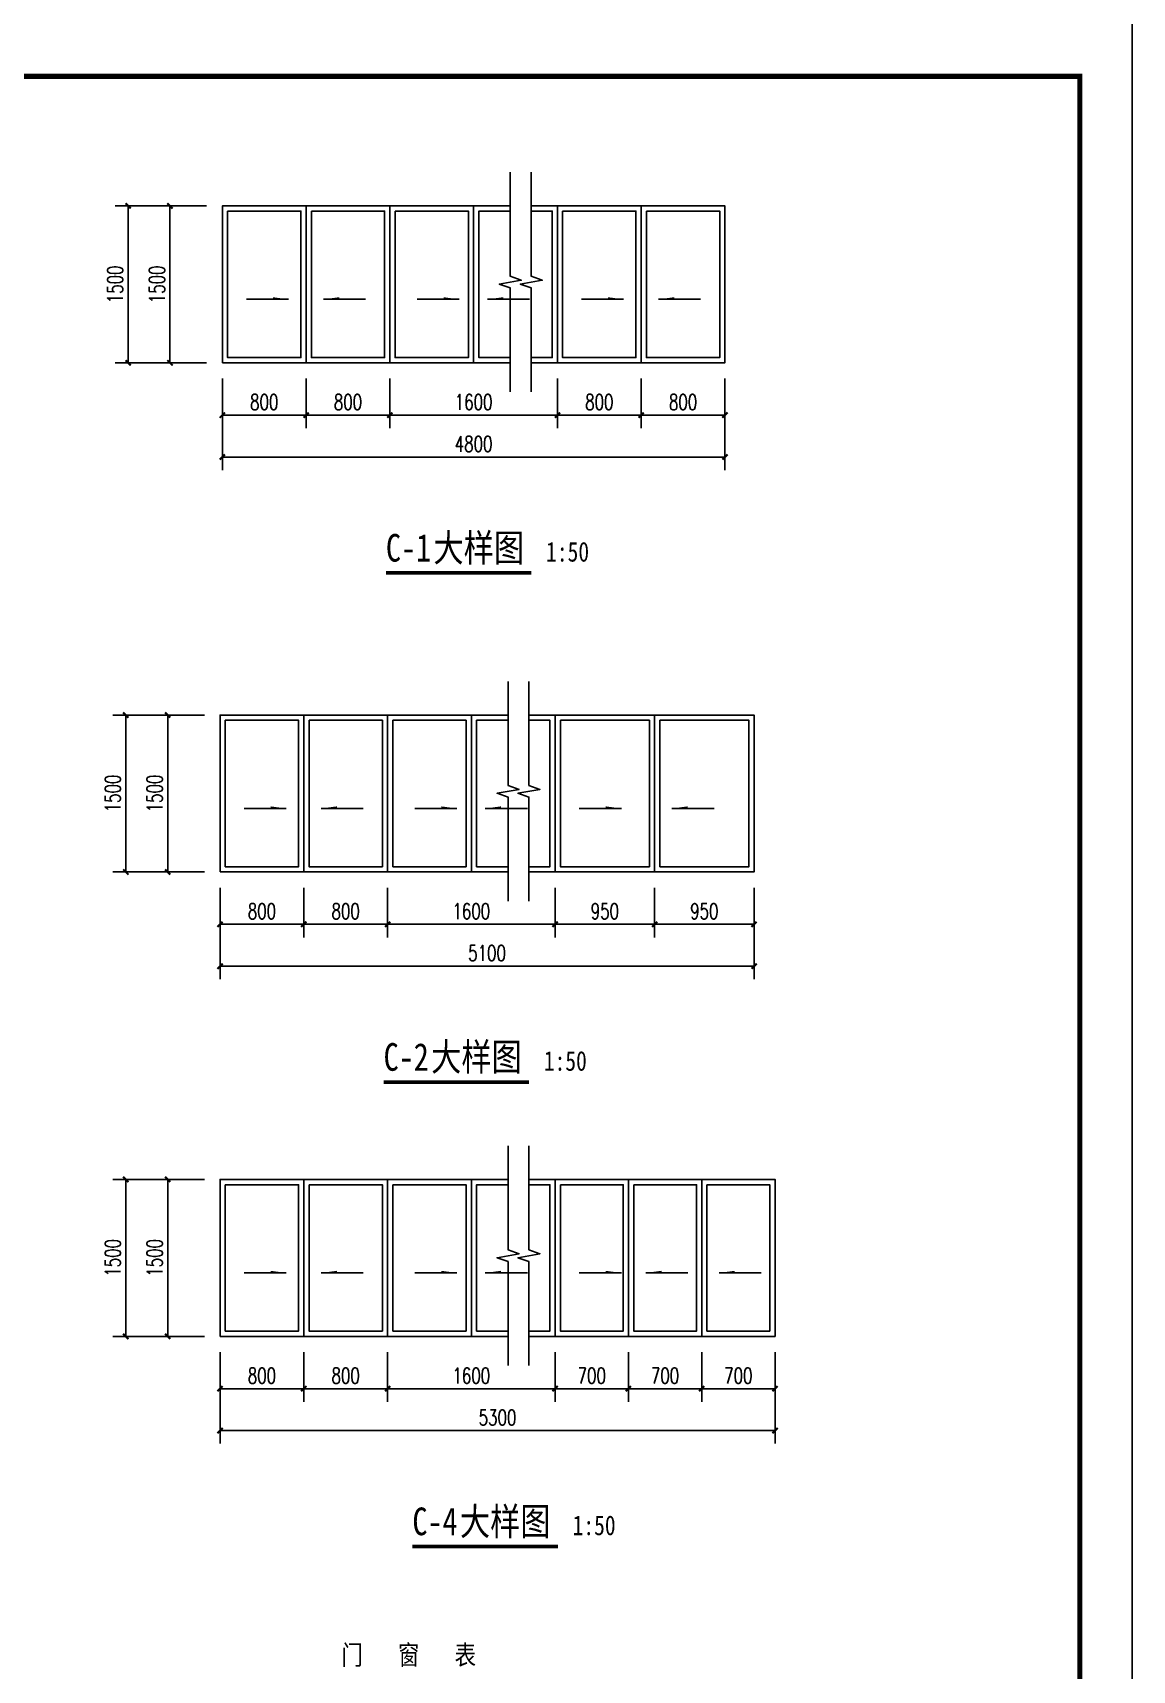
# Model space of a CAD drawing. Extents: x 1900113 to 2270874, y 17288394 to 17931430.
# Drawn here: x 2260374 to 2270874, y 17326832 to 17342482 of the extents above; entities that cross this region are included whole.
import ezdxf

# ---------------------------------------------------------------- set-up
doc = ezdxf.new("R2010")
doc.units = 0
doc.header["$LTSCALE"] = 1000
doc.header["$MEASUREMENT"] = 0
doc.layers.get('Defpoints').update_dxf_attribs({"color": 250})
for name, color, linetype in [('0 - 立面线', 7, 'Continuous'), ('DIM_SYMB', 165, 'Continuous'), ('PUB_DIM', 161, 'Continuous'), ('PUB_TEXT', 7, 'Continuous'), ('TK', 4, 'Continuous'), ('WINDOW', 140, 'Continuous'), ('立面门窗', 144, 'Continuous')]:
    doc.layers.add(name, color=color, linetype=linetype)
doc.styles.add('_TCH_DIM_T3', font='SIMPLEX', dxfattribs={"width": 0.705882, "bigfont": 'GBCBIG'})
doc.styles.add('YAYA', font='', dxfattribs={"width": 0.8, "height": 1})
doc.styles.add('黑体', font='simhei.ttf', dxfattribs={"width": 0.8})
doc.styles.get('YAYA').set_extended_font_data('SimSun')
doc.dimstyles.new('_TCH_ARCH&&50', dxfattribs={"dimtxt": 148.75, "dimasz": 50, "dimexe": 125, "dimexo": 150, "dimgap": 50, "dimtad": 1, "dimdec": 0, "dimzin": 0, "dimdsep": 46, "dimtxsty": '_TCH_DIM_T3', "dimblk": 'ARCHTICK', "dimcen": 0.09, "dimclrt": 7, "dimazin": 2, "dimtfac": 1, "dimtdec": 0, "dimtix": 1, "dimtmove": 2, "dimatfit": 3, "dimfxl": 0, "dimtolj": 1, "dimtzin": 0, "dimarcsym": 0})

# ---------------------------------------------------------------- blocks, each defined once
blk = doc.blocks.new('GeYuanFrame_23875652', base_point=(18.76, 4.34))
at = {"layer": 'TK'}
blk.add_line((43.76, 414.34), (602.76, 414.34), dxfattribs=at)
blk.add_lwpolyline([(18.76, 424.34), (612.76, 424.34), (612.76, 4.34), (18.76, 4.34), (18.76, 424.34)], dxfattribs=at)
at = {"layer": 'TK', "const_width": 1}
blk.add_lwpolyline([(602.76, 414.34), (43.76, 414.34), (43.76, 14.34), (602.76, 14.34)], close=True, dxfattribs=at)
blk = doc.blocks.new('_ArchTick')
at = {"color": 0, "linetype": 'ByBlock', "const_width": 0.4}
blk.add_lwpolyline([(-0.5, -0.5), (0.5, 0.5)], dxfattribs=at)
blk = doc.blocks.new('*D60')
at = {"layer": 'Defpoints', "color": 0}
for p in [(2261262, 17331523), (2261762, 17331523), (2261762, 17330023)]:
    blk.add_point(p, dxfattribs=at)
at = {"layer": 'PUB_DIM', "color": 0, "lineweight": -2}
for p, q in [((2261612, 17331523), (2261137, 17331523)), ((2261262, 17330023), (2261262, 17331523)), ((2261612, 17330023), (2261137, 17330023))]:
    blk.add_line(p, q, dxfattribs=at)
at = {"layer": 'PUB_DIM', "color": 0, "lineweight": -2, "xscale": 50, "yscale": 50, "zscale": 50}
for p, rotation in [((2261262, 17331523), 90), ((2261262, 17330023), 270)]:
    blk.add_blockref('_ArchTick', p, dxfattribs=dict(at, rotation=rotation))
at = {"layer": 'PUB_DIM', "color": 7, "insert": (2261138, 17330773), "char_height": 148.8, "attachment_point": 5, "rotation": 90, "style": '_TCH_DIM_T3'}
blk.add_mtext('\\A1;1500', dxfattribs=at)
blk = doc.blocks.new('*D61')
at = {"layer": 'Defpoints', "color": 0}
for p in [(2262162, 17330023), (2262962, 17330023), (2262962, 17329523)]:
    blk.add_point(p, dxfattribs=at)
at = {"layer": 'PUB_DIM', "color": 0, "lineweight": -2}
for p, q in [((2262162, 17329873), (2262162, 17329398)), ((2262962, 17329873), (2262962, 17329398)), ((2262162, 17329523), (2262962, 17329523))]:
    blk.add_line(p, q, dxfattribs=at)
at = {"layer": 'PUB_DIM', "color": 0, "lineweight": -2, "xscale": 50, "yscale": 50, "zscale": 50, "rotation": 180}
blk.add_blockref('_ArchTick', (2262162, 17329523), dxfattribs=at)
at = {"layer": 'PUB_DIM', "color": 0, "lineweight": -2, "xscale": 50, "yscale": 50, "zscale": 50}
blk.add_blockref('_ArchTick', (2262962, 17329523), dxfattribs=at)
at = {"layer": 'PUB_DIM', "color": 7, "insert": (2262562, 17329647), "char_height": 148.8, "attachment_point": 5, "style": '_TCH_DIM_T3'}
blk.add_mtext('\\A1;800', dxfattribs=at)
blk = doc.blocks.new('*D62')
at = {"layer": 'Defpoints', "color": 0}
for p in [(2262962, 17330023), (2263762, 17330023), (2263762, 17329523)]:
    blk.add_point(p, dxfattribs=at)
at = {"layer": 'PUB_DIM', "color": 0, "lineweight": -2}
for p, q in [((2262962, 17329873), (2262962, 17329398)), ((2263762, 17329873), (2263762, 17329398)), ((2262962, 17329523), (2263762, 17329523))]:
    blk.add_line(p, q, dxfattribs=at)
at = {"layer": 'PUB_DIM', "color": 0, "lineweight": -2, "xscale": 50, "yscale": 50, "zscale": 50, "rotation": 180}
blk.add_blockref('_ArchTick', (2262962, 17329523), dxfattribs=at)
at = {"layer": 'PUB_DIM', "color": 0, "lineweight": -2, "xscale": 50, "yscale": 50, "zscale": 50}
blk.add_blockref('_ArchTick', (2263762, 17329523), dxfattribs=at)
at = {"layer": 'PUB_DIM', "color": 7, "insert": (2263362, 17329647), "char_height": 148.8, "attachment_point": 5, "style": '_TCH_DIM_T3'}
blk.add_mtext('\\A1;800', dxfattribs=at)
blk = doc.blocks.new('*D63')
at = {"layer": 'Defpoints', "color": 0}
for p in [(2263762, 17330023), (2265362, 17330023), (2265362, 17329523)]:
    blk.add_point(p, dxfattribs=at)
at = {"layer": 'PUB_DIM', "color": 0, "lineweight": -2}
for p, q in [((2263762, 17329873), (2263762, 17329398)), ((2265362, 17329873), (2265362, 17329398)), ((2263762, 17329523), (2265362, 17329523))]:
    blk.add_line(p, q, dxfattribs=at)
at = {"layer": 'PUB_DIM', "color": 0, "lineweight": -2, "xscale": 50, "yscale": 50, "zscale": 50, "rotation": 180}
blk.add_blockref('_ArchTick', (2263762, 17329523), dxfattribs=at)
at = {"layer": 'PUB_DIM', "color": 0, "lineweight": -2, "xscale": 50, "yscale": 50, "zscale": 50}
blk.add_blockref('_ArchTick', (2265362, 17329523), dxfattribs=at)
at = {"layer": 'PUB_DIM', "color": 7, "insert": (2264562, 17329647), "char_height": 148.8, "attachment_point": 5, "style": '_TCH_DIM_T3'}
blk.add_mtext('\\A1;1600', dxfattribs=at)
blk = doc.blocks.new('*D64')
at = {"layer": 'Defpoints', "color": 0}
for p in [(2265362, 17330023), (2266062, 17330023), (2266062, 17329523)]:
    blk.add_point(p, dxfattribs=at)
at = {"layer": 'PUB_DIM', "color": 0, "lineweight": -2}
for p, q in [((2265362, 17329873), (2265362, 17329398)), ((2266062, 17329873), (2266062, 17329398)), ((2265362, 17329523), (2266062, 17329523))]:
    blk.add_line(p, q, dxfattribs=at)
at = {"layer": 'PUB_DIM', "color": 0, "lineweight": -2, "xscale": 50, "yscale": 50, "zscale": 50, "rotation": 180}
blk.add_blockref('_ArchTick', (2265362, 17329523), dxfattribs=at)
at = {"layer": 'PUB_DIM', "color": 0, "lineweight": -2, "xscale": 50, "yscale": 50, "zscale": 50}
blk.add_blockref('_ArchTick', (2266062, 17329523), dxfattribs=at)
at = {"layer": 'PUB_DIM', "color": 7, "insert": (2265712, 17329647), "char_height": 148.8, "attachment_point": 5, "style": '_TCH_DIM_T3'}
blk.add_mtext('\\A1;700', dxfattribs=at)
blk = doc.blocks.new('*D65')
at = {"layer": 'Defpoints', "color": 0}
for p in [(2266062, 17330023), (2266762, 17330023), (2266762, 17329523)]:
    blk.add_point(p, dxfattribs=at)
at = {"layer": 'PUB_DIM', "color": 0, "lineweight": -2}
for p, q in [((2266062, 17329873), (2266062, 17329398)), ((2266762, 17329873), (2266762, 17329398)), ((2266062, 17329523), (2266762, 17329523))]:
    blk.add_line(p, q, dxfattribs=at)
at = {"layer": 'PUB_DIM', "color": 0, "lineweight": -2, "xscale": 50, "yscale": 50, "zscale": 50, "rotation": 180}
blk.add_blockref('_ArchTick', (2266062, 17329523), dxfattribs=at)
at = {"layer": 'PUB_DIM', "color": 0, "lineweight": -2, "xscale": 50, "yscale": 50, "zscale": 50}
blk.add_blockref('_ArchTick', (2266762, 17329523), dxfattribs=at)
at = {"layer": 'PUB_DIM', "color": 7, "insert": (2266412, 17329647), "char_height": 148.8, "attachment_point": 5, "style": '_TCH_DIM_T3'}
blk.add_mtext('\\A1;700', dxfattribs=at)
blk = doc.blocks.new('*D66')
at = {"layer": 'Defpoints', "color": 0}
for p in [(2266762, 17330023), (2267462, 17330023), (2267462, 17329523)]:
    blk.add_point(p, dxfattribs=at)
at = {"layer": 'PUB_DIM', "color": 0, "lineweight": -2}
for p, q in [((2266762, 17329873), (2266762, 17329398)), ((2267462, 17329873), (2267462, 17329398)), ((2266762, 17329523), (2267462, 17329523))]:
    blk.add_line(p, q, dxfattribs=at)
at = {"layer": 'PUB_DIM', "color": 0, "lineweight": -2, "xscale": 50, "yscale": 50, "zscale": 50, "rotation": 180}
blk.add_blockref('_ArchTick', (2266762, 17329523), dxfattribs=at)
at = {"layer": 'PUB_DIM', "color": 0, "lineweight": -2, "xscale": 50, "yscale": 50, "zscale": 50}
blk.add_blockref('_ArchTick', (2267462, 17329523), dxfattribs=at)
at = {"layer": 'PUB_DIM', "color": 7, "insert": (2267112, 17329647), "char_height": 148.8, "attachment_point": 5, "style": '_TCH_DIM_T3'}
blk.add_mtext('\\A1;700', dxfattribs=at)
blk = doc.blocks.new('*D67')
at = {"layer": 'Defpoints', "color": 0}
for p in [(2262162, 17330023), (2267462, 17330023), (2267462, 17329123)]:
    blk.add_point(p, dxfattribs=at)
at = {"layer": 'PUB_DIM', "color": 0, "lineweight": -2}
for p, q in [((2262162, 17329873), (2262162, 17328998)), ((2267462, 17329873), (2267462, 17328998)), ((2262162, 17329123), (2267462, 17329123))]:
    blk.add_line(p, q, dxfattribs=at)
at = {"layer": 'PUB_DIM', "color": 0, "lineweight": -2, "xscale": 50, "yscale": 50, "zscale": 50, "rotation": 180}
blk.add_blockref('_ArchTick', (2262162, 17329123), dxfattribs=at)
at = {"layer": 'PUB_DIM', "color": 0, "lineweight": -2, "xscale": 50, "yscale": 50, "zscale": 50}
blk.add_blockref('_ArchTick', (2267462, 17329123), dxfattribs=at)
at = {"layer": 'PUB_DIM', "color": 7, "insert": (2264812, 17329247), "char_height": 148.8, "attachment_point": 5, "style": '_TCH_DIM_T3'}
blk.add_mtext('\\A1;5300', dxfattribs=at)
blk = doc.blocks.new('*D68')
at = {"layer": 'Defpoints', "color": 0}
for p in [(2261662, 17331523), (2262162, 17331523), (2262162, 17330023)]:
    blk.add_point(p, dxfattribs=at)
at = {"layer": 'PUB_DIM', "color": 0, "lineweight": -2}
for p, q in [((2262012, 17331523), (2261537, 17331523)), ((2261662, 17330023), (2261662, 17331523)), ((2262012, 17330023), (2261537, 17330023))]:
    blk.add_line(p, q, dxfattribs=at)
at = {"layer": 'PUB_DIM', "color": 0, "lineweight": -2, "xscale": 50, "yscale": 50, "zscale": 50}
for p, rotation in [((2261662, 17331523), 90), ((2261662, 17330023), 270)]:
    blk.add_blockref('_ArchTick', p, dxfattribs=dict(at, rotation=rotation))
at = {"layer": 'PUB_DIM', "color": 7, "insert": (2261538, 17330773), "char_height": 148.8, "attachment_point": 5, "rotation": 90, "style": '_TCH_DIM_T3'}
blk.add_mtext('\\A1;1500', dxfattribs=at)
blk = doc.blocks.new('*D69')
at = {"layer": 'Defpoints', "color": 0}
for p in [(2261262, 17335961), (2261762, 17335961), (2261762, 17334461)]:
    blk.add_point(p, dxfattribs=at)
at = {"layer": 'PUB_DIM', "color": 0, "lineweight": -2}
for p, q in [((2261612, 17335961), (2261137, 17335961)), ((2261262, 17334461), (2261262, 17335961)), ((2261612, 17334461), (2261137, 17334461))]:
    blk.add_line(p, q, dxfattribs=at)
at = {"layer": 'PUB_DIM', "color": 0, "lineweight": -2, "xscale": 50, "yscale": 50, "zscale": 50}
for p, rotation in [((2261262, 17335961), 90), ((2261262, 17334461), 270)]:
    blk.add_blockref('_ArchTick', p, dxfattribs=dict(at, rotation=rotation))
at = {"layer": 'PUB_DIM', "color": 7, "insert": (2261138, 17335211), "char_height": 148.8, "attachment_point": 5, "rotation": 90, "style": '_TCH_DIM_T3'}
blk.add_mtext('\\A1;1500', dxfattribs=at)
blk = doc.blocks.new('*D70')
at = {"layer": 'Defpoints', "color": 0}
for p in [(2262162, 17334461), (2262962, 17334461), (2262962, 17333961)]:
    blk.add_point(p, dxfattribs=at)
at = {"layer": 'PUB_DIM', "color": 0, "lineweight": -2}
for p, q in [((2262162, 17334311), (2262162, 17333836)), ((2262962, 17334311), (2262962, 17333836)), ((2262162, 17333961), (2262962, 17333961))]:
    blk.add_line(p, q, dxfattribs=at)
at = {"layer": 'PUB_DIM', "color": 0, "lineweight": -2, "xscale": 50, "yscale": 50, "zscale": 50, "rotation": 180}
blk.add_blockref('_ArchTick', (2262162, 17333961), dxfattribs=at)
at = {"layer": 'PUB_DIM', "color": 0, "lineweight": -2, "xscale": 50, "yscale": 50, "zscale": 50}
blk.add_blockref('_ArchTick', (2262962, 17333961), dxfattribs=at)
at = {"layer": 'PUB_DIM', "color": 7, "insert": (2262562, 17334086), "char_height": 148.8, "attachment_point": 5, "style": '_TCH_DIM_T3'}
blk.add_mtext('\\A1;800', dxfattribs=at)
blk = doc.blocks.new('*D71')
at = {"layer": 'Defpoints', "color": 0}
for p in [(2262962, 17334461), (2263762, 17334461), (2263762, 17333961)]:
    blk.add_point(p, dxfattribs=at)
at = {"layer": 'PUB_DIM', "color": 0, "lineweight": -2}
for p, q in [((2262962, 17334311), (2262962, 17333836)), ((2263762, 17334311), (2263762, 17333836)), ((2262962, 17333961), (2263762, 17333961))]:
    blk.add_line(p, q, dxfattribs=at)
at = {"layer": 'PUB_DIM', "color": 0, "lineweight": -2, "xscale": 50, "yscale": 50, "zscale": 50, "rotation": 180}
blk.add_blockref('_ArchTick', (2262962, 17333961), dxfattribs=at)
at = {"layer": 'PUB_DIM', "color": 0, "lineweight": -2, "xscale": 50, "yscale": 50, "zscale": 50}
blk.add_blockref('_ArchTick', (2263762, 17333961), dxfattribs=at)
at = {"layer": 'PUB_DIM', "color": 7, "insert": (2263362, 17334086), "char_height": 148.8, "attachment_point": 5, "style": '_TCH_DIM_T3'}
blk.add_mtext('\\A1;800', dxfattribs=at)
blk = doc.blocks.new('*D72')
at = {"layer": 'Defpoints', "color": 0}
for p in [(2263762, 17334461), (2265362, 17334461), (2265362, 17333961)]:
    blk.add_point(p, dxfattribs=at)
at = {"layer": 'PUB_DIM', "color": 0, "lineweight": -2}
for p, q in [((2263762, 17334311), (2263762, 17333836)), ((2265362, 17334311), (2265362, 17333836)), ((2263762, 17333961), (2265362, 17333961))]:
    blk.add_line(p, q, dxfattribs=at)
at = {"layer": 'PUB_DIM', "color": 0, "lineweight": -2, "xscale": 50, "yscale": 50, "zscale": 50, "rotation": 180}
blk.add_blockref('_ArchTick', (2263762, 17333961), dxfattribs=at)
at = {"layer": 'PUB_DIM', "color": 0, "lineweight": -2, "xscale": 50, "yscale": 50, "zscale": 50}
blk.add_blockref('_ArchTick', (2265362, 17333961), dxfattribs=at)
at = {"layer": 'PUB_DIM', "color": 7, "insert": (2264562, 17334086), "char_height": 148.8, "attachment_point": 5, "style": '_TCH_DIM_T3'}
blk.add_mtext('\\A1;1600', dxfattribs=at)
blk = doc.blocks.new('*D73')
at = {"layer": 'Defpoints', "color": 0}
for p in [(2265362, 17334461), (2266312, 17334461), (2266312, 17333961)]:
    blk.add_point(p, dxfattribs=at)
at = {"layer": 'PUB_DIM', "color": 0, "lineweight": -2}
for p, q in [((2265362, 17334311), (2265362, 17333836)), ((2266312, 17334311), (2266312, 17333836)), ((2265362, 17333961), (2266312, 17333961))]:
    blk.add_line(p, q, dxfattribs=at)
at = {"layer": 'PUB_DIM', "color": 0, "lineweight": -2, "xscale": 50, "yscale": 50, "zscale": 50, "rotation": 180}
blk.add_blockref('_ArchTick', (2265362, 17333961), dxfattribs=at)
at = {"layer": 'PUB_DIM', "color": 0, "lineweight": -2, "xscale": 50, "yscale": 50, "zscale": 50}
blk.add_blockref('_ArchTick', (2266312, 17333961), dxfattribs=at)
at = {"layer": 'PUB_DIM', "color": 7, "insert": (2265837, 17334086), "char_height": 148.8, "attachment_point": 5, "style": '_TCH_DIM_T3'}
blk.add_mtext('\\A1;950', dxfattribs=at)
blk = doc.blocks.new('*D74')
at = {"layer": 'Defpoints', "color": 0}
for p in [(2266312, 17334461), (2267262, 17334461), (2267262, 17333961)]:
    blk.add_point(p, dxfattribs=at)
at = {"layer": 'PUB_DIM', "color": 0, "lineweight": -2}
for p, q in [((2266312, 17334311), (2266312, 17333836)), ((2267262, 17334311), (2267262, 17333836)), ((2266312, 17333961), (2267262, 17333961))]:
    blk.add_line(p, q, dxfattribs=at)
at = {"layer": 'PUB_DIM', "color": 0, "lineweight": -2, "xscale": 50, "yscale": 50, "zscale": 50, "rotation": 180}
blk.add_blockref('_ArchTick', (2266312, 17333961), dxfattribs=at)
at = {"layer": 'PUB_DIM', "color": 0, "lineweight": -2, "xscale": 50, "yscale": 50, "zscale": 50}
blk.add_blockref('_ArchTick', (2267262, 17333961), dxfattribs=at)
at = {"layer": 'PUB_DIM', "color": 7, "insert": (2266787, 17334086), "char_height": 148.8, "attachment_point": 5, "style": '_TCH_DIM_T3'}
blk.add_mtext('\\A1;950', dxfattribs=at)
blk = doc.blocks.new('*D75')
at = {"layer": 'Defpoints', "color": 0}
for p in [(2262162, 17334461), (2267262, 17334461), (2267262, 17333561)]:
    blk.add_point(p, dxfattribs=at)
at = {"layer": 'PUB_DIM', "color": 0, "lineweight": -2}
for p, q in [((2262162, 17334311), (2262162, 17333436)), ((2267262, 17334311), (2267262, 17333436)), ((2262162, 17333561), (2267262, 17333561))]:
    blk.add_line(p, q, dxfattribs=at)
at = {"layer": 'PUB_DIM', "color": 0, "lineweight": -2, "xscale": 50, "yscale": 50, "zscale": 50, "rotation": 180}
blk.add_blockref('_ArchTick', (2262162, 17333561), dxfattribs=at)
at = {"layer": 'PUB_DIM', "color": 0, "lineweight": -2, "xscale": 50, "yscale": 50, "zscale": 50}
blk.add_blockref('_ArchTick', (2267262, 17333561), dxfattribs=at)
at = {"layer": 'PUB_DIM', "color": 7, "insert": (2264712, 17333686), "char_height": 148.8, "attachment_point": 5, "style": '_TCH_DIM_T3'}
blk.add_mtext('\\A1;5100', dxfattribs=at)
blk = doc.blocks.new('*D76')
at = {"layer": 'Defpoints', "color": 0}
for p in [(2261662, 17335961), (2262162, 17335961), (2262162, 17334461)]:
    blk.add_point(p, dxfattribs=at)
at = {"layer": 'PUB_DIM', "color": 0, "lineweight": -2}
for p, q in [((2262012, 17335961), (2261537, 17335961)), ((2261662, 17334461), (2261662, 17335961)), ((2262012, 17334461), (2261537, 17334461))]:
    blk.add_line(p, q, dxfattribs=at)
at = {"layer": 'PUB_DIM', "color": 0, "lineweight": -2, "xscale": 50, "yscale": 50, "zscale": 50}
for p, rotation in [((2261662, 17335961), 90), ((2261662, 17334461), 270)]:
    blk.add_blockref('_ArchTick', p, dxfattribs=dict(at, rotation=rotation))
at = {"layer": 'PUB_DIM', "color": 7, "insert": (2261538, 17335211), "char_height": 148.8, "attachment_point": 5, "rotation": 90, "style": '_TCH_DIM_T3'}
blk.add_mtext('\\A1;1500', dxfattribs=at)
blk = doc.blocks.new('*D77')
at = {"layer": 'Defpoints', "color": 0}
for p in [(2261284, 17340827), (2261784, 17340827), (2261784, 17339327)]:
    blk.add_point(p, dxfattribs=at)
at = {"layer": 'PUB_DIM', "color": 0, "lineweight": -2}
for p, q in [((2261634, 17340827), (2261159, 17340827)), ((2261284, 17339327), (2261284, 17340827)), ((2261634, 17339327), (2261159, 17339327))]:
    blk.add_line(p, q, dxfattribs=at)
at = {"layer": 'PUB_DIM', "color": 0, "lineweight": -2, "xscale": 50, "yscale": 50, "zscale": 50}
for p, rotation in [((2261284, 17340827), 90), ((2261284, 17339327), 270)]:
    blk.add_blockref('_ArchTick', p, dxfattribs=dict(at, rotation=rotation))
at = {"layer": 'PUB_DIM', "color": 7, "insert": (2261160, 17340077), "char_height": 148.8, "attachment_point": 5, "rotation": 90, "style": '_TCH_DIM_T3'}
blk.add_mtext('\\A1;1500', dxfattribs=at)
blk = doc.blocks.new('*D78')
at = {"layer": 'Defpoints', "color": 0}
for p in [(2262184, 17339327), (2262984, 17339327), (2262984, 17338827)]:
    blk.add_point(p, dxfattribs=at)
at = {"layer": 'PUB_DIM', "color": 0, "lineweight": -2}
for p, q in [((2262184, 17339177), (2262184, 17338702)), ((2262984, 17339177), (2262984, 17338702)), ((2262184, 17338827), (2262984, 17338827))]:
    blk.add_line(p, q, dxfattribs=at)
at = {"layer": 'PUB_DIM', "color": 0, "lineweight": -2, "xscale": 50, "yscale": 50, "zscale": 50, "rotation": 180}
blk.add_blockref('_ArchTick', (2262184, 17338827), dxfattribs=at)
at = {"layer": 'PUB_DIM', "color": 0, "lineweight": -2, "xscale": 50, "yscale": 50, "zscale": 50}
blk.add_blockref('_ArchTick', (2262984, 17338827), dxfattribs=at)
at = {"layer": 'PUB_DIM', "color": 7, "insert": (2262584, 17338952), "char_height": 148.8, "attachment_point": 5, "style": '_TCH_DIM_T3'}
blk.add_mtext('\\A1;800', dxfattribs=at)
blk = doc.blocks.new('*D79')
at = {"layer": 'Defpoints', "color": 0}
for p in [(2262984, 17339327), (2263784, 17339327), (2263784, 17338827)]:
    blk.add_point(p, dxfattribs=at)
at = {"layer": 'PUB_DIM', "color": 0, "lineweight": -2}
for p, q in [((2262984, 17339177), (2262984, 17338702)), ((2263784, 17339177), (2263784, 17338702)), ((2262984, 17338827), (2263784, 17338827))]:
    blk.add_line(p, q, dxfattribs=at)
at = {"layer": 'PUB_DIM', "color": 0, "lineweight": -2, "xscale": 50, "yscale": 50, "zscale": 50, "rotation": 180}
blk.add_blockref('_ArchTick', (2262984, 17338827), dxfattribs=at)
at = {"layer": 'PUB_DIM', "color": 0, "lineweight": -2, "xscale": 50, "yscale": 50, "zscale": 50}
blk.add_blockref('_ArchTick', (2263784, 17338827), dxfattribs=at)
at = {"layer": 'PUB_DIM', "color": 7, "insert": (2263384, 17338952), "char_height": 148.8, "attachment_point": 5, "style": '_TCH_DIM_T3'}
blk.add_mtext('\\A1;800', dxfattribs=at)
blk = doc.blocks.new('*D80')
at = {"layer": 'Defpoints', "color": 0}
for p in [(2263784, 17339327), (2265384, 17339327), (2265384, 17338827)]:
    blk.add_point(p, dxfattribs=at)
at = {"layer": 'PUB_DIM', "color": 0, "lineweight": -2}
for p, q in [((2263784, 17339177), (2263784, 17338702)), ((2265384, 17339177), (2265384, 17338702)), ((2263784, 17338827), (2265384, 17338827))]:
    blk.add_line(p, q, dxfattribs=at)
at = {"layer": 'PUB_DIM', "color": 0, "lineweight": -2, "xscale": 50, "yscale": 50, "zscale": 50, "rotation": 180}
blk.add_blockref('_ArchTick', (2263784, 17338827), dxfattribs=at)
at = {"layer": 'PUB_DIM', "color": 0, "lineweight": -2, "xscale": 50, "yscale": 50, "zscale": 50}
blk.add_blockref('_ArchTick', (2265384, 17338827), dxfattribs=at)
at = {"layer": 'PUB_DIM', "color": 7, "insert": (2264584, 17338952), "char_height": 148.8, "attachment_point": 5, "style": '_TCH_DIM_T3'}
blk.add_mtext('\\A1;1600', dxfattribs=at)
blk = doc.blocks.new('*D81')
at = {"layer": 'Defpoints', "color": 0}
for p in [(2265384, 17339327), (2266184, 17339327), (2266184, 17338827)]:
    blk.add_point(p, dxfattribs=at)
at = {"layer": 'PUB_DIM', "color": 0, "lineweight": -2}
for p, q in [((2265384, 17339177), (2265384, 17338702)), ((2266184, 17339177), (2266184, 17338702)), ((2265384, 17338827), (2266184, 17338827))]:
    blk.add_line(p, q, dxfattribs=at)
at = {"layer": 'PUB_DIM', "color": 0, "lineweight": -2, "xscale": 50, "yscale": 50, "zscale": 50, "rotation": 180}
blk.add_blockref('_ArchTick', (2265384, 17338827), dxfattribs=at)
at = {"layer": 'PUB_DIM', "color": 0, "lineweight": -2, "xscale": 50, "yscale": 50, "zscale": 50}
blk.add_blockref('_ArchTick', (2266184, 17338827), dxfattribs=at)
at = {"layer": 'PUB_DIM', "color": 7, "insert": (2265784, 17338952), "char_height": 148.8, "attachment_point": 5, "style": '_TCH_DIM_T3'}
blk.add_mtext('\\A1;800', dxfattribs=at)
blk = doc.blocks.new('*D82')
at = {"layer": 'Defpoints', "color": 0}
for p in [(2266184, 17339327), (2266984, 17339327), (2266984, 17338827)]:
    blk.add_point(p, dxfattribs=at)
at = {"layer": 'PUB_DIM', "color": 0, "lineweight": -2}
for p, q in [((2266184, 17339177), (2266184, 17338702)), ((2266984, 17339177), (2266984, 17338702)), ((2266184, 17338827), (2266984, 17338827))]:
    blk.add_line(p, q, dxfattribs=at)
at = {"layer": 'PUB_DIM', "color": 0, "lineweight": -2, "xscale": 50, "yscale": 50, "zscale": 50, "rotation": 180}
blk.add_blockref('_ArchTick', (2266184, 17338827), dxfattribs=at)
at = {"layer": 'PUB_DIM', "color": 0, "lineweight": -2, "xscale": 50, "yscale": 50, "zscale": 50}
blk.add_blockref('_ArchTick', (2266984, 17338827), dxfattribs=at)
at = {"layer": 'PUB_DIM', "color": 7, "insert": (2266584, 17338952), "char_height": 148.8, "attachment_point": 5, "style": '_TCH_DIM_T3'}
blk.add_mtext('\\A1;800', dxfattribs=at)
blk = doc.blocks.new('*D83')
at = {"layer": 'Defpoints', "color": 0}
for p in [(2262184, 17339327), (2266984, 17339327), (2266984, 17338427)]:
    blk.add_point(p, dxfattribs=at)
at = {"layer": 'PUB_DIM', "color": 0, "lineweight": -2}
for p, q in [((2262184, 17339177), (2262184, 17338302)), ((2266984, 17339177), (2266984, 17338302)), ((2262184, 17338427), (2266984, 17338427))]:
    blk.add_line(p, q, dxfattribs=at)
at = {"layer": 'PUB_DIM', "color": 0, "lineweight": -2, "xscale": 50, "yscale": 50, "zscale": 50, "rotation": 180}
blk.add_blockref('_ArchTick', (2262184, 17338427), dxfattribs=at)
at = {"layer": 'PUB_DIM', "color": 0, "lineweight": -2, "xscale": 50, "yscale": 50, "zscale": 50}
blk.add_blockref('_ArchTick', (2266984, 17338427), dxfattribs=at)
at = {"layer": 'PUB_DIM', "color": 7, "insert": (2264584, 17338552), "char_height": 148.8, "attachment_point": 5, "style": '_TCH_DIM_T3'}
blk.add_mtext('\\A1;4800', dxfattribs=at)
blk = doc.blocks.new('*D84')
at = {"layer": 'Defpoints', "color": 0}
for p in [(2261684, 17340827), (2262184, 17340827), (2262184, 17339327)]:
    blk.add_point(p, dxfattribs=at)
at = {"layer": 'PUB_DIM', "color": 0, "lineweight": -2}
for p, q in [((2262034, 17340827), (2261559, 17340827)), ((2261684, 17339327), (2261684, 17340827)), ((2262034, 17339327), (2261559, 17339327))]:
    blk.add_line(p, q, dxfattribs=at)
at = {"layer": 'PUB_DIM', "color": 0, "lineweight": -2, "xscale": 50, "yscale": 50, "zscale": 50}
for p, rotation in [((2261684, 17340827), 90), ((2261684, 17339327), 270)]:
    blk.add_blockref('_ArchTick', p, dxfattribs=dict(at, rotation=rotation))
at = {"layer": 'PUB_DIM', "color": 7, "insert": (2261560, 17340077), "char_height": 148.8, "attachment_point": 5, "rotation": 90, "style": '_TCH_DIM_T3'}
blk.add_mtext('\\A1;1500', dxfattribs=at)

msp = doc.modelspace()

# ---------------------------------------------------------------- hatches: boundary and pattern name
at = {"layer": 'DIM_SYMB'}
for points in [[(2262816.2, 17339934.1), (2262666.2, 17339934.1), (2262666.2, 17339954.1)], [(2263149.8, 17339934.1), (2263299.8, 17339934.1), (2263299.8, 17339954.1)], [(2264446.1, 17339934.1), (2264296.1, 17339934.1), (2264296.1, 17339954.1)], [(2264716.8, 17339934.1), (2264866.8, 17339934.1), (2264866.8, 17339954.1)], [(2266016.2, 17339934.1), (2265866.2, 17339934.1), (2265866.2, 17339954.1)], [(2266349.8, 17339934.1), (2266499.8, 17339934.1), (2266499.8, 17339954.1)], [(2262794.4, 17335068), (2262644.4, 17335068), (2262644.4, 17335088)], [(2263128, 17335068), (2263278, 17335068), (2263278, 17335088)], [(2264424.3, 17335068), (2264274.3, 17335068), (2264274.3, 17335088)], [(2264695, 17335068), (2264845, 17335068), (2264845, 17335088)], [(2265994.4, 17335068), (2265844.4, 17335068), (2265844.4, 17335088)], [(2266478, 17335068), (2266628, 17335068), (2266628, 17335088)], [(2262794.4, 17330629.4), (2262644.4, 17330629.4), (2262644.4, 17330649.4)], [(2263128, 17330629.4), (2263278, 17330629.4), (2263278, 17330649.4)], [(2264424.3, 17330629.4), (2264274.3, 17330629.4), (2264274.3, 17330649.4)], [(2264695, 17330629.4), (2264845, 17330629.4), (2264845, 17330649.4)], [(2265994.4, 17330629.4), (2265844.4, 17330629.4), (2265844.4, 17330649.4)], [(2266228, 17330629.4), (2266378, 17330629.4), (2266378, 17330649.4)], [(2266928, 17330629.4), (2267078, 17330629.4), (2267078, 17330649.4)]]:
    msp.add_hatch(color=256, dxfattribs=at).paths.add_polyline_path(points)

# ---------------------------------------------------------------- linework, layer by layer
at = {"layer": '0 - 立面线'}
for p, q in [((2262984, 17339327.3), (2262984, 17340827.3)), ((2263784, 17339327.3), (2263784, 17340827.3)), ((2264584, 17339327.3), (2264584, 17340827.3)), ((2265384, 17339327.3), (2265384, 17340827.3)), ((2266184, 17339327.3), (2266184, 17340827.3)), ((2262962.3, 17334461.2), (2262962.3, 17335961.2)), ((2263762.3, 17334461.2), (2263762.3, 17335961.2)), ((2264562.3, 17334461.2), (2264562.3, 17335961.2)), ((2265362.3, 17334461.2), (2265362.3, 17335961.2)), ((2266312.3, 17334461.2), (2266312.3, 17335961.2)), ((2262962.3, 17330022.6), (2262962.3, 17331522.6)), ((2263762.3, 17330022.6), (2263762.3, 17331522.6)), ((2264562.3, 17330022.6), (2264562.3, 17331522.6)), ((2265362.3, 17330022.6), (2265362.3, 17331522.6)), ((2266062.3, 17330022.6), (2266062.3, 17331522.6)), ((2266762.3, 17330022.6), (2266762.3, 17331522.6))]:
    msp.add_line(p, q, dxfattribs=at)
for points in [[(2264934, 17340827.3), (2262184, 17340827.3), (2262184, 17339327.3)], [(2265134, 17339327.3), (2266984, 17339327.3), (2266984, 17340827.3), (2265134, 17340827.3)], [(2262184, 17339327.3), (2264934, 17339327.3)], [(2264912.3, 17335961.2), (2262162.3, 17335961.2), (2262162.3, 17334461.2)], [(2265112.3, 17334461.2), (2267262.3, 17334461.2), (2267262.3, 17335961.2), (2265112.3, 17335961.2)], [(2262162.3, 17334461.2), (2264912.3, 17334461.2)], [(2264912.3, 17331522.6), (2262162.3, 17331522.6), (2262162.3, 17330022.6)], [(2265112.3, 17330022.6), (2267462.3, 17330022.6), (2267462.3, 17331522.6), (2265112.3, 17331522.6)], [(2262162.3, 17330022.6), (2264912.3, 17330022.6)]]:
    msp.add_lwpolyline(points, dxfattribs=at)
at = {"layer": 'DIM_SYMB'}
for points in [[(2262414.2, 17339934.1), (2262816.2, 17339934.1)], [(2263551.7, 17339934.1), (2263149.8, 17339934.1)], [(2264044.1, 17339934.1), (2264446.1, 17339934.1)], [(2265118.7, 17339934.1), (2264716.8, 17339934.1)], [(2265614.2, 17339934.1), (2266016.2, 17339934.1)], [(2266751.7, 17339934.1), (2266349.8, 17339934.1)], [(2262392.4, 17335068), (2262794.4, 17335068)], [(2263529.9, 17335068), (2263128, 17335068)], [(2264022.3, 17335068), (2264424.3, 17335068)], [(2265097, 17335068), (2264695, 17335068)], [(2265592.4, 17335068), (2265994.4, 17335068)], [(2266879.9, 17335068), (2266478, 17335068)], [(2262392.4, 17330629.4), (2262794.4, 17330629.4)], [(2263529.9, 17330629.4), (2263128, 17330629.4)], [(2264022.3, 17330629.4), (2264424.3, 17330629.4)], [(2265097, 17330629.4), (2264695, 17330629.4)], [(2265592.4, 17330629.4), (2265994.4, 17330629.4)], [(2266629.9, 17330629.4), (2266228, 17330629.4)], [(2267329.9, 17330629.4), (2266928, 17330629.4)]]:
    msp.add_lwpolyline(points, dxfattribs=at)
at = {"layer": 'DIM_SYMB', "const_width": 35}
for points in [[(2263745.9, 17337318.9), (2265135.6, 17337318.9)], [(2263724.1, 17332452.8), (2265113.8, 17332452.8)], [(2263999.1, 17328014.2), (2265388.8, 17328014.2)]]:
    msp.add_lwpolyline(points, dxfattribs=at)
at = {"layer": 'WINDOW'}
for points in [[(2262234, 17340777.3), (2262934, 17340777.3), (2262934, 17339377.3), (2262234, 17339377.3)], [(2263034, 17340777.3), (2263734, 17340777.3), (2263734, 17339377.3), (2263034, 17339377.3)], [(2263834, 17340777.3), (2264534, 17340777.3), (2264534, 17339377.3), (2263834, 17339377.3)], [(2265434, 17340777.3), (2266134, 17340777.3), (2266134, 17339377.3), (2265434, 17339377.3)], [(2266234, 17340777.3), (2266934, 17340777.3), (2266934, 17339377.3), (2266234, 17339377.3)], [(2262212.3, 17335911.2), (2262912.3, 17335911.2), (2262912.3, 17334511.2), (2262212.3, 17334511.2)], [(2263012.3, 17335911.2), (2263712.3, 17335911.2), (2263712.3, 17334511.2), (2263012.3, 17334511.2)], [(2263812.3, 17335911.2), (2264512.3, 17335911.2), (2264512.3, 17334511.2), (2263812.3, 17334511.2)], [(2265412.3, 17335911.2), (2266262.3, 17335911.2), (2266262.3, 17334511.2), (2265412.3, 17334511.2)], [(2266362.3, 17335911.2), (2267212.3, 17335911.2), (2267212.3, 17334511.2), (2266362.3, 17334511.2)], [(2262212.3, 17331472.6), (2262912.3, 17331472.6), (2262912.3, 17330072.6), (2262212.3, 17330072.6)], [(2263012.3, 17331472.6), (2263712.3, 17331472.6), (2263712.3, 17330072.6), (2263012.3, 17330072.6)], [(2263812.3, 17331472.6), (2264512.3, 17331472.6), (2264512.3, 17330072.6), (2263812.3, 17330072.6)], [(2265412.3, 17331472.6), (2266012.3, 17331472.6), (2266012.3, 17330072.6), (2265412.3, 17330072.6)], [(2266112.3, 17331472.6), (2266712.3, 17331472.6), (2266712.3, 17330072.6), (2266112.3, 17330072.6)], [(2266812.3, 17331472.6), (2267412.3, 17331472.6), (2267412.3, 17330072.6), (2266812.3, 17330072.6)]]:
    msp.add_lwpolyline(points, close=True, dxfattribs=at)
for points in [[(2264934, 17339377.3), (2264634, 17339377.3), (2264634, 17340777.3), (2264934, 17340777.3)], [(2265134, 17340777.3), (2265334, 17340777.3), (2265334, 17339377.3), (2265134, 17339377.3)], [(2264912.3, 17334511.2), (2264612.3, 17334511.2), (2264612.3, 17335911.2), (2264912.3, 17335911.2)], [(2265112.3, 17335911.2), (2265312.3, 17335911.2), (2265312.3, 17334511.2), (2265112.3, 17334511.2)], [(2264912.3, 17330072.6), (2264612.3, 17330072.6), (2264612.3, 17331472.6), (2264912.3, 17331472.6)], [(2265112.3, 17331472.6), (2265312.3, 17331472.6), (2265312.3, 17330072.6), (2265112.3, 17330072.6)]]:
    msp.add_lwpolyline(points, dxfattribs=at)
at = {"layer": '立面门窗'}
for p, q in [((2266184, 17339327.3), (2266184, 17340827.3)), ((2266312.3, 17334461.2), (2266312.3, 17335961.2)), ((2266062.3, 17330022.6), (2266062.3, 17331522.6)), ((2266762.3, 17330022.6), (2266762.3, 17331522.6))]:
    msp.add_line(p, q, dxfattribs=at)
for points in [[(2264934, 17341148.7), (2264934, 17340154.9), (2265039, 17340116.7), (2264829, 17340079.7), (2264934, 17340042.4), (2264934, 17339048.7)], [(2265134, 17341148.7), (2265134, 17340154.9), (2265239, 17340116.7), (2265029, 17340079.7), (2265134, 17340042.4), (2265134, 17339048.7)], [(2264912.3, 17336282.6), (2264912.3, 17335288.8), (2265017.3, 17335250.6), (2264807.3, 17335213.6), (2264912.3, 17335176.3), (2264912.3, 17334182.6)], [(2265112.3, 17336282.6), (2265112.3, 17335288.8), (2265217.3, 17335250.6), (2265007.3, 17335213.6), (2265112.3, 17335176.3), (2265112.3, 17334182.6)], [(2264912.3, 17331843.9), (2264912.3, 17330850.2), (2265017.3, 17330812), (2264807.3, 17330774.9), (2264912.3, 17330737.7), (2264912.3, 17329743.9)], [(2265112.3, 17331843.9), (2265112.3, 17330850.2), (2265217.3, 17330812), (2265007.3, 17330774.9), (2265112.3, 17330737.7), (2265112.3, 17329743.9)]]:
    msp.add_lwpolyline(points, dxfattribs=at)

# ---------------------------------------------------------------- block references
at = {"xscale": 50, "yscale": 50, "zscale": 50, "rotation": 270}
msp.add_blockref('GeYuanFrame_23875652', (2249873.5, 17343314.5), dxfattribs=at)

# ---------------------------------------------------------------- texts
at = {"layer": 'PUB_TEXT', "style": 'YAYA', "width": 0.8}
for s, height, p in [('C-1', 264.35, (2263745.9, 17337427.3)), ('大样图', 264.35, (2264199.6, 17337427.3)), ('1:50', 188.82, (2265275.6, 17337427.3)), ('C-2', 264.35, (2263724.1, 17332561.2)), ('大样图', 264.35, (2264177.8, 17332561.2)), ('1:50', 188.82, (2265253.8, 17332561.2)), ('C-4', 264.35, (2263999.1, 17328122.6)), ('大样图', 264.35, (2264452.8, 17328122.6)), ('1:50', 188.82, (2265528.8, 17328122.6))]:
    msp.add_text(s, height=height, dxfattribs=at).set_placement(p)
at = {"layer": 'PUB_TEXT', "color": 4, "style": '黑体', "width": 0.8}
for s, p in [('门', (2263321.4, 17326884.7)), ('窗', (2263861.5, 17326884.7)), ('表', (2264401.5, 17326884.7))]:
    msp.add_text(s, height=187.8, dxfattribs=at).set_placement(p)

# ---------------------------------------------------------------- dimensions: what is measured, and where the dimension line sits
at = {"layer": 'PUB_DIM'}
for p1, p2, distance, picture, middle in [((2261784, 17339327.3), (2261784, 17340827.3), 500, '*D77', (2261159.7, 17340077.3)), ((2262184, 17339327.3), (2262184, 17340827.3), 500, '*D84', (2261559.7, 17340077.3)), ((2262184, 17339327.3), (2262984, 17339327.3), -500, '*D78', (2262584, 17338951.7)), ((2262184, 17339327.3), (2266984, 17339327.3), -900, '*D83', (2264584, 17338551.7)), ((2262984, 17339327.3), (2263784, 17339327.3), -500, '*D79', (2263384, 17338951.7)), ((2263784, 17339327.3), (2265384, 17339327.3), -500, '*D80', (2264584, 17338951.7)), ((2265384, 17339327.3), (2266184, 17339327.3), -500, '*D81', (2265784, 17338951.7)), ((2266184, 17339327.3), (2266984, 17339327.3), -500, '*D82', (2266584, 17338951.7)), ((2261762.3, 17334461.2), (2261762.3, 17335961.2), 500, '*D69', (2261137.9, 17335211.2)), ((2262162.3, 17334461.2), (2262162.3, 17335961.2), 500, '*D76', (2261537.9, 17335211.2)), ((2262162.3, 17334461.2), (2262962.3, 17334461.2), -500, '*D70', (2262562.3, 17334085.6)), ((2262162.3, 17334461.2), (2267262.3, 17334461.2), -900, '*D75', (2264712.3, 17333685.6)), ((2262962.3, 17334461.2), (2263762.3, 17334461.2), -500, '*D71', (2263362.3, 17334085.6)), ((2263762.3, 17334461.2), (2265362.3, 17334461.2), -500, '*D72', (2264562.3, 17334085.6)), ((2265362.3, 17334461.2), (2266312.3, 17334461.2), -500, '*D73', (2265837.3, 17334085.6)), ((2266312.3, 17334461.2), (2267262.3, 17334461.2), -500, '*D74', (2266787.3, 17334085.6)), ((2261762.3, 17330022.6), (2261762.3, 17331522.6), 500, '*D60', (2261137.9, 17330772.6)), ((2262162.3, 17330022.6), (2262162.3, 17331522.6), 500, '*D68', (2261537.9, 17330772.6)), ((2262162.3, 17330022.6), (2262962.3, 17330022.6), -500, '*D61', (2262562.3, 17329647)), ((2262162.3, 17330022.6), (2267462.3, 17330022.6), -900, '*D67', (2264812.3, 17329247)), ((2262962.3, 17330022.6), (2263762.3, 17330022.6), -500, '*D62', (2263362.3, 17329647)), ((2263762.3, 17330022.6), (2265362.3, 17330022.6), -500, '*D63', (2264562.3, 17329647)), ((2265362.3, 17330022.6), (2266062.3, 17330022.6), -500, '*D64', (2265712.3, 17329647)), ((2266062.3, 17330022.6), (2266762.3, 17330022.6), -500, '*D65', (2266412.3, 17329647)), ((2266762.3, 17330022.6), (2267462.3, 17330022.6), -500, '*D66', (2267112.3, 17329647))]:
    dim = msp.add_aligned_dim(p1=p1, p2=p2, distance=distance, dimstyle='_TCH_ARCH&&50', dxfattribs=at)
    dim.commit()
    dim.dimension.update_dxf_attribs({"geometry": picture, "text_midpoint": middle})

doc.saveas('drawing.dxf')
